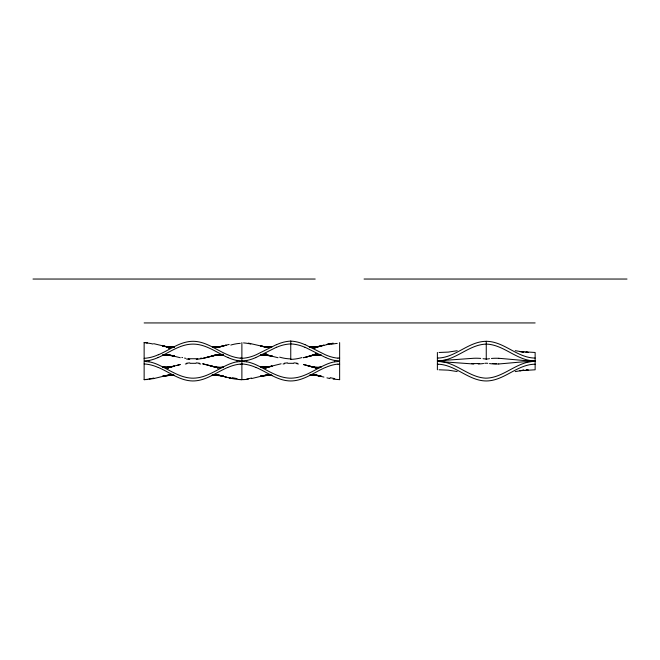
<?xml version="1.0" encoding="UTF-8"?>
<svg xmlns="http://www.w3.org/2000/svg" width="660" height="660" viewBox="0 0 660 660"><rect width="100%" height="100%" fill="white"/><g stroke="black" fill="none" stroke-linecap="round" stroke-linejoin="round"><path stroke-width="0.99" d="M240.232 358.207A41.06 41.06 0 0 1 227.692 354.742C216.29 350.072 205.904 341.302 193.009 341.302C180.13 341.344 169.702 349.981 158.359 354.799M157.979 357.613C169.381 352.613 179.999 344.075 193.009 344.099C206.011 344.075 216.637 352.613 228.038 357.613M255.733 357.613L276.54 347.218M276.54 344.57L256.105 354.799A40.136 40.136 0 0 1 241.898 358.339M227.659 367.471C216.208 372.339 205.639 381.117 192.596 380.96C179.883 380.729 169.595 372.232 158.359 367.471M325.413 367.471C313.954 372.339 303.385 381.117 290.351 380.96C277.629 380.729 267.341 372.232 256.105 367.471M306.471 356.961L314.234 354.857L303.468 357.736L315.2 354.816L309.416 355.954L318.087 354.635L309.416 355.666L319.052 354.742M202.645 358.405L216.48 354.857L202.645 358.479L196.267 359.411M177.292 365.302L180.295 364.526L168.572 367.447L164.719 367.405M260.543 355.369L266.318 353.851L260.543 355.327L266.318 354.247L260.543 355.237L266.318 354.552L260.543 355.088L266.318 354.783L260.543 354.899L266.318 354.923L272.101 355.954L261.509 354.692M174.347 346.599L168.572 348.1L174.347 346.657L168.572 347.729L174.347 346.764L168.572 347.432L174.347 346.921L168.572 347.226L153.763 343.678M205.722 357.736L217.445 354.816L211.67 355.954L223.228 354.337L211.67 355.666L223.228 354.643L217.445 354.783L223.228 354.899M229.168 344.404L217.445 347.498L226.165 345.18L217.445 347.267L212.627 347.366L223.228 346.12L217.445 347.267L212.627 347.143M281.127 363.792L266.318 367.447L261.509 367.389M251.518 378.584L266.318 374.995L260.543 376.299L270.171 374.971M201.465 358.091L200.285 358.339M515.245 371.596L523.99 370.111L519.791 370.722L535.136 369.79L535.136 361.408L523.644 361.787L498.762 363.982M185.336 364.007L186.929 363.709M283.09 364.007L284.683 363.709M457.19 350.716L448.346 352.093L439.04 352.473M333.151 343.109L315.2 347.498L323.92 345.18L315.2 347.267L309.416 347.391L320.974 346.12L315.2 347.267L309.416 347.127L315.2 347.432L309.416 346.921L315.2 347.729L309.416 346.764L315.2 348.1L309.416 346.657M217.445 368.024L223.228 367.026M320.974 367.026L315.2 368.024L320.974 367.174L315.2 367.711L320.009 367.43L315.2 367.488L309.416 366.308L320.009 367.57M211.67 375.507L217.445 374.534L211.67 375.35L217.445 374.83L212.627 375.086M309.416 375.507L315.2 374.534L309.416 375.35L315.2 374.83L310.382 375.086M149.011 360.418L144.136 360.855L144.136 342.598L147.394 342.746L144.136 342.614M237.006 361.845L241.882 361.408L246.757 361.845M246.757 360.418L241.882 360.855L237.006 360.418M334.76 361.845L339.636 361.408L339.636 379.665M483.565 363.495L482.74 363.611A53.501 53.501 0 0 1 478.244 363.99M489.497 358.693L487.979 358.916A13.984 13.984 0 0 1 486.255 359.081L483.029 358.693M197.885 358.735L188.133 358.735M484.762 363.322L485.842 363.214A12.655 12.655 0 0 1 487.757 363.322M272.101 346.764L266.318 347.432L271.136 347.003L266.318 347.226L248.358 343.109M147.394 379.516L144.136 379.649L153.763 378.584L168.572 374.995L162.789 376.299L172.425 374.971M212.627 374.921L223.228 376.142L217.445 374.995L223.228 376.299L217.445 374.764L226.165 377.066L223.228 376.241C231.338 378.659 239.877 380.572 248.358 379.153M186.532 363.223L189.75 362.86M284.278 363.223L287.496 362.86M223.228 367.174L217.445 367.711L222.263 367.43L217.445 367.488L211.67 366.308L222.263 367.57M190.154 363.313L195.863 363.313M287.909 363.313L293.609 363.313M171.46 375.037L162.789 376.142L172.425 375.144M269.214 375.037L260.543 376.142L270.171 375.144M162.789 355.088L168.572 354.783L162.789 354.899L168.572 354.923L174.347 355.954L164.719 354.742L174.347 356.12L168.572 354.816L180.295 357.736M479.671 363.545L471.653 363.627M240.248 364.254L241.882 364.204M338.002 364.254L339.636 364.204M241.882 379.649L238.623 379.508L245.14 379.516M535.136 364.204C517.316 364.295 504.504 380.548 486.775 380.96C468.575 381.224 455.515 364.279 437.382 364.204L437.902 364.213M535.136 361.408C516.904 361.144 503.861 378.015 485.793 378.163C468.163 377.388 455.301 361.152 437.382 361.408L437.382 369.79M437.893 358.058L437.382 358.058C455.515 357.984 468.575 341.047 486.775 341.311C504.504 341.715 517.324 357.967 535.136 358.058M318.087 354.709L315.2 354.783L320.974 354.899L315.2 354.552L320.974 355.088L315.2 354.247L320.974 355.237L325.784 357.613M212.627 375.119L217.445 375.045L212.627 374.897M310.382 375.119L315.2 375.045L310.382 374.897M437.382 352.473L437.382 360.855L473.773 358.273A53.501 53.501 0 0 1 480.711 358.421M164.719 367.364L168.572 367.339L174.347 366.308L164.719 367.529L174.347 366.143L168.572 367.447L162.789 367.174L168.572 367.711L162.789 367.026L168.572 368.024L162.789 366.935L157.979 364.65A42.025 42.025 0 0 0 149.028 361.771M261.509 367.364L266.318 367.339L272.101 366.308L261.509 367.57L272.101 366.143L266.318 367.447L260.543 367.174L266.318 367.711L260.543 367.026L266.318 368.024L260.543 366.935L255.733 364.65A42.025 42.025 0 0 0 246.774 361.771M437.382 360.855C455.458 361.127 468.41 344.561 486.255 344.099C504.108 344.57 517.052 361.102 535.136 360.855L535.136 352.473L519.791 351.541L523.99 352.151L515.245 350.674M33 279.04L315.2 279.04M364.072 279.04L627 279.04M144.136 322.938L535.136 322.938M439.04 369.79L448.346 370.169L457.19 371.547M437.382 361.408L473.773 363.998M339.636 358.058L338.002 358.009M241.882 358.058L240.248 358.009M270.171 375.103L266.318 375.045L272.101 375.35L266.318 374.83L272.101 375.507L266.318 374.534L272.101 375.606M172.425 375.103L168.572 375.045L174.347 375.35L168.572 374.83L174.347 375.507L168.572 374.534L174.347 375.606M320.009 367.595L315.2 367.488L303.468 364.526L309.416 366.151L306.471 365.343M222.263 367.595L217.445 367.488L202.645 363.792L211.67 366.151L208.725 365.343M535.136 360.855L523.644 360.475L498.762 358.281M339.636 379.649L333.151 379.153M492.863 363.545L496.477 363.701M310.382 374.921L320.974 375.87L310.382 374.649L320.974 376.142L315.2 374.995L323.92 377.091M261.509 354.7L272.101 356.12L266.318 354.816L278.05 357.736M212.627 347.003L217.445 347.432M294.013 362.86L297.239 363.223M186.532 359.04L189.75 359.411M196.267 362.86L199.485 363.223M489.497 363.569L489.778 363.611A53.056 53.056 0 0 0 498.762 363.949M334.76 360.418L339.636 360.855L339.636 342.598M149.011 361.845L144.136 361.408L144.136 379.665M296.835 363.709L298.427 364.007M199.089 363.709L200.681 364.007M185.732 358.339L184.552 358.091M326.923 377.858L330 378.584M320.974 355.327L315.2 353.851L320.974 355.237L304.978 347.218M182.597 357.613L181.822 357.398M304.978 344.57L325.413 354.799A41.06 41.06 0 0 0 337.978 358.207M260.543 366.952C270.765 372.298 281.507 379.294 293.609 378.031C305.481 376.918 315.166 369.278 325.784 364.65A42.025 42.025 0 0 1 334.744 361.771M162.789 366.952C173.019 372.298 183.761 379.294 195.863 378.031C207.727 376.918 217.421 369.278 228.038 364.65A42.025 42.025 0 0 1 236.989 361.771M486.255 341.302L486.255 359.56M290.755 341.302L290.755 359.56M241.882 342.598L241.882 360.855M241.882 361.408L241.882 379.665M325.438 367.529A41.06 41.06 0 0 1 337.978 364.064M241.898 363.932A40.136 40.136 0 0 1 256.072 367.546M334.793 378.576A43.312 42.875 0 0 1 330.066 377.627M251.551 378.023A43.312 43.288 51.7 0 1 246.782 378.997M227.692 367.529A41.06 41.06 0 0 1 240.232 364.064M144.152 363.932A40.136 40.136 0 0 1 158.317 367.546M237.047 378.576A43.312 42.875 0 0 1 232.32 377.627M153.805 378.023A43.312 43.288 51.7 0 1 149.036 378.997M158.317 354.717A40.136 40.136 0 0 1 144.152 358.339M230.785 345.064A43.312 42.875 0 0 1 240.265 343.34M146.594 342.977A43.312 43.288 -51.7 0 1 153.021 344.041M236.989 360.492A42.025 42.025 0 0 1 228.055 357.58M157.963 357.58A42.025 42.025 0 0 1 149.028 360.492M290.771 341.08A38.008 38.008 0 0 1 304.928 344.685M276.589 344.685A38.008 38.008 0 0 1 290.746 341.08M330.85 344.446A43.312 42.875 0 0 1 337.21 343.406M243.532 342.911A43.312 43.288 -51.7 0 1 250.767 344.041M301.991 357.555A42.157 42.133 51.8 0 1 290.763 359.362M290.763 358.9A42.157 41.687 0 0 1 279.65 357.151M334.744 360.492A42.025 42.025 0 0 1 325.801 357.58M290.771 343.909A38.684 38.684 0 0 1 304.936 347.317M276.581 347.317A38.684 38.684 0 0 1 290.746 343.909M255.717 357.58A42.025 42.025 0 0 1 246.774 360.492M491.444 358.454A53.056 53.056 0 0 1 498.762 358.314M330 343.678L326.923 344.421L330 343.745M528.008 369.905L526.036 370.021L528.016 369.93M174.347 347.127L168.572 347.226L162.789 345.939L168.572 347.119L174.347 347.391L162.789 346.12L168.572 347.119L174.347 347.127M271.136 347.143L266.318 347.226L260.543 345.939L266.318 347.119L271.136 347.341L260.543 346.12L266.318 347.119L271.136 347.119M528.008 352.366L526.036 352.242L528.008 352.366M232.246 378.526L229.168 377.842L232.246 378.584M315.2 367.661L309.416 366.143L315.2 367.661M217.445 367.661L211.67 366.143L217.445 367.661M320.974 376.299L315.2 374.764L320.974 376.324"/></g></svg>
